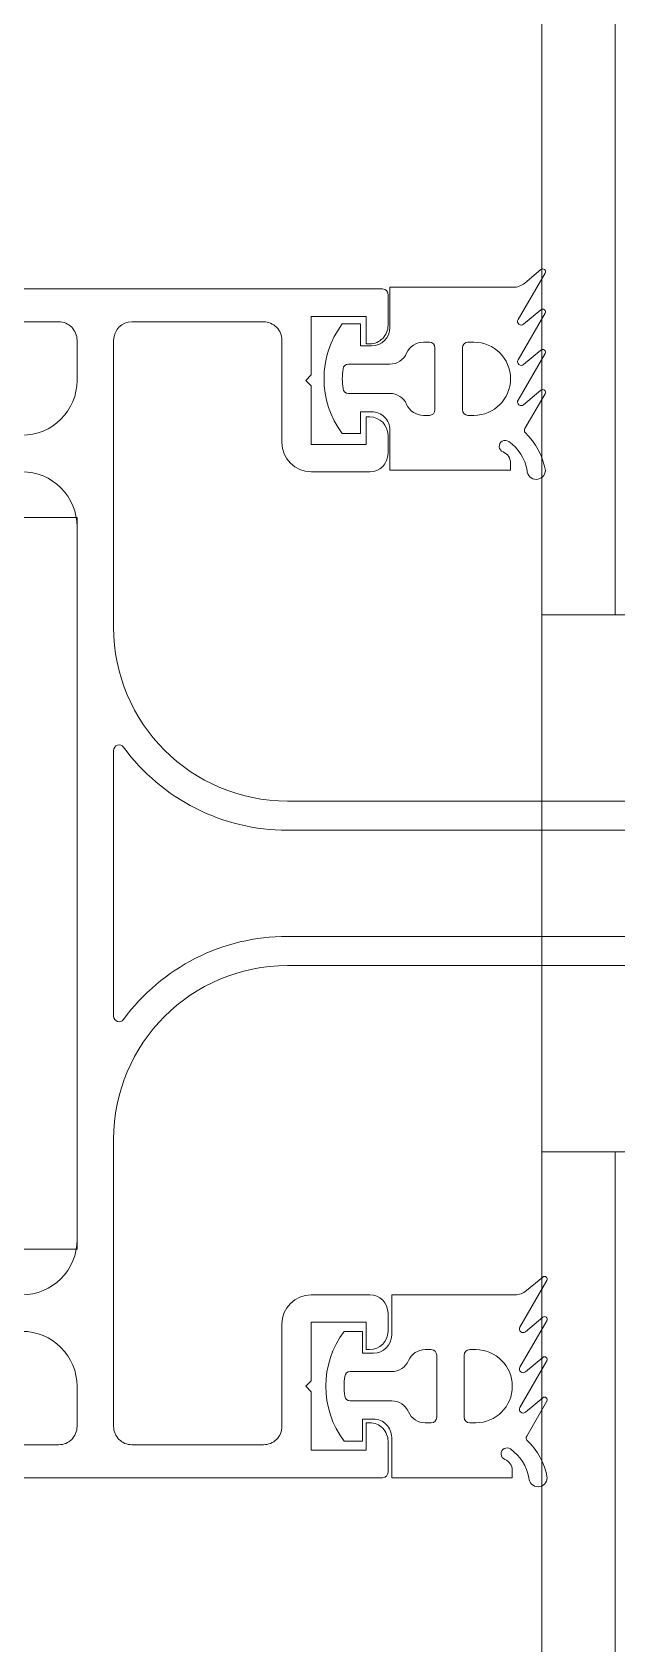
# Model space of a CAD drawing. Extents: x -2749 to 23780, y -1311 to 8245.
# Drawn here: x 10723.66 to 10726.86, y 1312.84 to 1321.65 of the extents above; entities that cross this region are included whole.
import ezdxf

# ---------------------------------------------------------------- set-up
doc = ezdxf.new("R2010")
doc.units = 0
doc.header["$MEASUREMENT"] = 0
for name, color, linetype, lineweight in [('06D', 9, 'Continuous', 9), ('10', 9, 'Continuous', 9), ('15', 9, 'Continuous', 9), ('40', 9, 'Continuous', 9)]:
    doc.layers.add(name, color=color, linetype=linetype, lineweight=lineweight)

# ---------------------------------------------------------------- blocks, each defined once
blk = doc.blocks.new('*U327')
at = {"layer": '10'}
blk.add_line((-1.468840347965794, -18.9468617151615), (-1.468840347965794, -22.6988617151037), dxfattribs=at)
blk.add_lwpolyline([(-1.999999999970839, -10.40519760320785), (1.999999999970953, -10.40519760320785), (1.999999999970953, -16.40519760312054), (-1.999999999970839, -16.40519760312054)], close=True, dxfattribs=at)
for points in [[(-2.250000000013812, -16.10519760309671, 0.4142135623730951), (-1.950000000018178, -16.40519760309871), (5.68e-14, -16.40519760309871), (1.950000000018178, -16.40519760309871, 0.4142135623730951), (2.250000000013812, -16.10519760309671)], [(2.450000000022612, -16.10519760309671, 0.4142135623730284), (2.750000000018246, -16.40519760309871), (2.970000000022025, -16.40519760309871, 0.4142135623730951), (3.07000000002057, -16.30519760309744), (3.07000000002057, -15.65519760309235)], [(3.250000000022566, -15.53519760309518), (3.250000000022566, -16.60519760310126), (3.250000000022566, -18.07519760311334, -0.4142135623735391), (3.220000000029983, -18.10519760311126), (3.050000000025477, -18.10519760311126, -0.4142135623730951), (2.950000000026932, -18.00519760310999), (2.950000000026932, -17.98519760311501), (3.100000000024748, -17.98519760311501), (3.100000000024748, -17.68519760311028), (2.780000000022425, -17.68519760311028), (2.750000000018246, -17.6551976031069), (2.720000000013953, -17.68519760311028), (2.400000000023339, -17.68519760311028), (2.400000000023339, -17.98519760311501), (2.550000000021157, -17.98519760311501), (2.550000000021157, -18.00519760310999, -0.4142135623730951), (2.450000000022612, -18.10519760311126), (2.350000000024067, -18.10519760311126, -0.4142135623730951), (2.250000000013812, -18.00519760310999), (2.250000000013812, -17.68519760311028, -0.4142135623730951), (2.410000000020829, -17.52519760310679), (2.970000000022025, -17.52519760310679, 0.4142135623730951), (3.07000000002057, -17.42519760310552), (3.07000000002057, -16.70519760310253, 0.4142135623730951), (2.970000000022025, -16.60519760310126), (1.400000000014586, -16.60519760310126, 0.4142135623730951), (0.4500000000051046, -17.55519760310471), (0.4500000000051046, -20.23519760313138)], [(-0.4500000000051046, -20.23519760313138), (-0.4500000000051046, -17.55519760310471, 0.4142135623730951), (-1.400000000002876, -16.60519760310126), (-2.970000000021912, -16.60519760310126, 0.4142135623730951), (-3.070000000020456, -16.70519760310253), (-3.070000000020456, -17.42519760310552, 0.4142135623730951), (-2.970000000021912, -17.52519760310679), (-2.410000000009119, -17.52519760310679, -0.4142135623730951), (-2.250000000013812, -17.68519760310755), (-2.250000000013812, -18.00519760310999, -0.4142135623730284), (-2.350000000023953, -18.10519760311126), (-2.450000000010902, -18.10519760311126, -0.4142135623730284), (-2.550000000021043, -18.00519760310999), (-2.550000000021043, -17.98519760311228), (-2.40000000001163, -17.98519760311228), (-2.40000000001163, -17.68519760310755), (-2.720000000013953, -17.68519760310755), (-2.750000000018133, -17.6551976031069), (-2.780000000022425, -17.68519760310755), (-3.100000000024748, -17.68519760310482), (-3.100000000024748, -17.98519760310592), (-2.950000000026932, -17.98519760311228), (-2.950000000026932, -18.00519760310999, -0.4142135623730951), (-3.050000000013767, -18.10519760311126), (-3.220000000018274, -18.10519760311126, -0.4142135623735389), (-3.250000000022566, -18.07519760311334), (-3.250000000022566, -16.60519760310126), (-3.250000000022566, -15.53519760308972, -0.4142135623733171)], [(-3.070000000020456, -15.65519760309235), (-3.070000000020456, -16.30519760309744, 0.4142135623730951), (-2.970000000021912, -16.40519760309871), (-2.750000000018133, -16.40519760309871, 0.4142135623730506), (-2.450000000010902, -16.10519760309671)]]:
    blk.add_lwpolyline(points, format="xyb", dxfattribs=at)
for points in [[(0.2600000000055047, -19.905197603126, 0.4142135623730951), (0.2899999999980878, -19.87519760312807), (0.2899999999980878, -17.55519760310471, -0.2391816023823669), (0.7445145166836369, -16.65940812942244, 0.7252470296342042), (0.7267986928123378, -16.60519760310126), (5.68e-14, -16.60519760310126), (-0.7267986928123378, -16.60519760310126, 0.7252470296342604), (-0.7445145166836369, -16.65940812942244, -0.2391816023823647), (-0.2899999999980878, -17.55519760310471), (-0.2900000000096838, -19.87519760312807, 0.4142135623733171), (-0.2600000000055047, -19.905197603126), (5.68e-14, -19.905197603126)], [(-2.470000841030753, -18.12519784340657, -0.4142135623726288), (-2.570000841036574, -18.02519784340438), (-2.570000841036574, -17.96519784340671), (-2.450000841033954, -17.96519784340671), (-2.450000841033954, -17.86519784340453, 0.3333333333332321), (-3.050000841047051, -17.86519784340453), (-3.050000841047051, -17.96519784340671), (-2.930000841044432, -17.96519784340671), (-2.930000841044432, -18.02519784340438, -0.4142135623730951), (-3.030000841042976, -18.12519784340657), (-3.250000841051416, -18.12519784340657), (-3.250000841051416, -18.78467284872204), (-3.210521446608083, -18.78467284872204, 0.3076847592327314), (-3.15008207709053, -18.74359109725083, -1.128701775593258), (-3.093050200151822, -18.77457037768727, -0.2012120834861351), (-3.251295199175558, -18.87516656883054, 0.9785310008365528), (-3.250821673778602, -18.97519784343058, 0.1612998685772857), (-3.044731790725393, -18.86481259009997, -0.3075716929249019), (-3.022312757575321, -18.86316905927197), (-2.831753973625212, -18.97318822449051, 0.8390996311750223), (-2.812763306976023, -18.95055602928733), (-2.891905644590053, -18.85623786410906, -0.8390996311790603), (-2.866584755722044, -18.82606160383693), (-2.611753973616771, -18.97318822449051, 0.8390996311775001), (-2.592763306967583, -18.95055602928733), (-2.671905644581613, -18.85623786410906, -0.8390996311751685), (-2.64658475572088, -18.82606160383693), (-2.391753973615607, -18.97318822449051, 0.8390996311802112), (-2.372763306966419, -18.95055602928733), (-2.451905644573173, -18.85623786410906, -0.8390996311790603), (-2.42658475571244, -18.82606160383693), (-2.171753973607167, -18.97318822449051, 0.8390996311805551), (-2.152763306957979, -18.95055602928733), (-2.226605285339076, -18.8625545862651, -0.1763269807083487), (-2.250000841029589, -18.79827582529651), (-2.250000841029589, -18.12519784340657)], [(3.03884536107779, -18.11537302817123, -0.4142135623726288), (2.938845361071968, -18.01537302816905), (2.938845361071968, -17.95537302817138), (3.058845361074588, -17.95537302817138), (3.058845361074588, -17.85537302816919, 0.3333333333332321), (2.458845361061491, -17.85537302816919), (2.458845361061491, -17.95537302817138), (2.578845361064111, -17.95537302817138), (2.578845361064111, -18.01537302816905, -0.4142135623730951), (2.478845361065566, -18.11537302817123), (2.258845361057126, -18.11537302817123), (2.258845361057126, -18.7748480334867), (2.298324755500459, -18.7748480334867, 0.3076847592327314), (2.358764125018012, -18.73376628201549, -1.128701775593258), (2.415796001956721, -18.76474556245193, -0.2012120834861351), (2.257551002932984, -18.8653417535952, 0.9785310008365528), (2.25802452832994, -18.96537302819524, 0.1612998685772857), (2.46411441138315, -18.85498777486464, -0.3075716929249019), (2.486533444533222, -18.85334424403663), (2.677092228483331, -18.96336340925518, 0.8390996311750223), (2.696082895132519, -18.94073121405199), (2.616940557518489, -18.84641304887373, -0.8390996311790603), (2.642261446386498, -18.8162367886016), (2.897092228491771, -18.96336340925518, 0.8390996311775001), (2.916082895140959, -18.94073121405199), (2.836940557526929, -18.84641304887373, -0.8390996311751685), (2.862261446387662, -18.8162367886016), (3.117092228492936, -18.96336340925518, 0.8390996311802112), (3.136082895142124, -18.94073121405199), (3.056940557535369, -18.84641304887373, -0.8390996311790603), (3.082261446396103, -18.8162367886016), (3.337092228501377, -18.96336340925518, 0.8390996311805551), (3.356082895150564, -18.94073121405199), (3.282240916769467, -18.85272977102977, -0.1763269807083487), (3.258845361078954, -18.78845101006118), (3.258845361078954, -18.11537302817123)], [(-2.670000841035118, -18.12519784340657), (-2.670000841042394, -17.89859178779261, 0.3750467088369516), (-2.695946786983597, -17.86886697247064, 0.06787888806713), (-2.804054895097408, -17.86886697247064, 0.3750467088364983), (-2.830000841038612, -17.89859178779261), (-2.830000841038612, -18.12519784340657, -0.29821662669872), (-2.890000841043558, -18.21684935730627, 0.2982166266987449), (-2.950000841048507, -18.30850087120962), (-2.950000841048507, -18.34158685996408, 0.4142135623731131), (-2.920000841042393, -18.37158685996292), (-2.580000841038611, -18.37158685996292, 0.4142135623730951), (-2.550000841039775, -18.34158685996408), (-2.550000841039775, -18.30850087120962, 0.2982166266986086), (-2.610000841037447, -18.21684935730627, -0.2982166266982826)], [(2.838845361073424, -18.11537302817123), (2.838845361066148, -17.88876697255728, 0.3750467088369516), (2.812899415124945, -17.85904215723531, 0.06787888806713), (2.704791307011134, -17.85904215723531, 0.3750467088364983), (2.678845361069932, -17.88876697255728), (2.678845361069932, -18.11537302817123, -0.29821662669872), (2.618845361064984, -18.20702454207094, 0.2982166266987449), (2.558845361060036, -18.29867605597428), (2.558845361060036, -18.33176204472875, 0.4142135623731131), (2.588845361066148, -18.36176204472758), (2.928845361069931, -18.36176204472758, 0.4142135623730951), (2.958845361068767, -18.33176204472875), (2.958845361068767, -18.29867605597428, 0.2982166266986086), (2.898845361071096, -18.20702454207094, -0.2982166266982826)], [(-2.950000841048507, -18.55158685996321), (-2.950000841048507, -18.58467284871403, 0.9999999999999428), (-2.550000841039775, -18.58467284871403), (-2.550000841039775, -18.55158685996321, 0.4142135623731684), (-2.580000841038611, -18.52158685996437), (-2.920000841042393, -18.52158685996437, 0.4142135623730951)], [(2.558845361060036, -18.54176204472787), (2.558845361060036, -18.5748480334787, 0.9999999999999428), (2.958845361068767, -18.5748480334787), (2.958845361068767, -18.54176204472787, 0.4142135623731684), (2.928845361069931, -18.51176204472904), (2.588845361066148, -18.51176204472904, 0.4142135623730951)]]:
    blk.add_lwpolyline(points, format="xyb", close=True, dxfattribs=at)
at = {"layer": '15'}
for p, q in [((-1.468840347965794, -18.9468617151615), (-170.63447161821, -18.9468617151615)), ((1.468840347965794, -18.9468617151615), (1.468840347965794, -22.6988617151037)), ((1.468840347965794, -18.9468617151615), (62.69886171510575, -18.9468617151615)), ((-1.468840347965794, -19.34686171515932), (-170.63447161821, -19.34686171515932)), ((1.468840347965794, -19.34686171515932), (62.69886171510575, -19.34686171515932))]:
    blk.add_line(p, q, dxfattribs=at)
blk = doc.blocks.new('1.KAT PLANI')
at = {"layer": '40'}
blk.add_lwpolyline([(9868.106058688772, 347.0000000046538), (9774.92886572888, 347.0000000046502), (9765.279898486551, 328.2471420195168), (9765.279898486551, 326.0531382894889), (7108.553138283156, 326.0531382894951), (7108.553138283156, 704.1492713770657), (7109.424802395201, 704.1492713770675, -0.0307912674990827), (7737.752225022683, 1104.544368401037), (7703.07000961071, 1167.165326207169, -0.099520969804843), (10004.83925096622, 1897.893795014553), (10012.62729592395, 1826.73491097209, -0.0295348789321146), (10726.44686171348, 1862.426596065508), (10726.44686171348, 1862.426596065508), (10726.44686171348, 907.2546384194748), (10705.50000000009, 907.2546372058232), (10705.5, 825.9709219459555, 0.2646883025700771)], format="xyb", close=True, dxfattribs=at)
at = {"layer": '10', "rotation": 90}
blk.add_blockref('*U327', (10707.49999999832, 1317.000000004615), dxfattribs=at)

msp = doc.modelspace()

# ---------------------------------------------------------------- block references
at = {"layer": '06D'}
msp.add_blockref('1.KAT PLANI', (8.822098607197404e-11, 0), dxfattribs=at)

doc.saveas('drawing.dxf')
